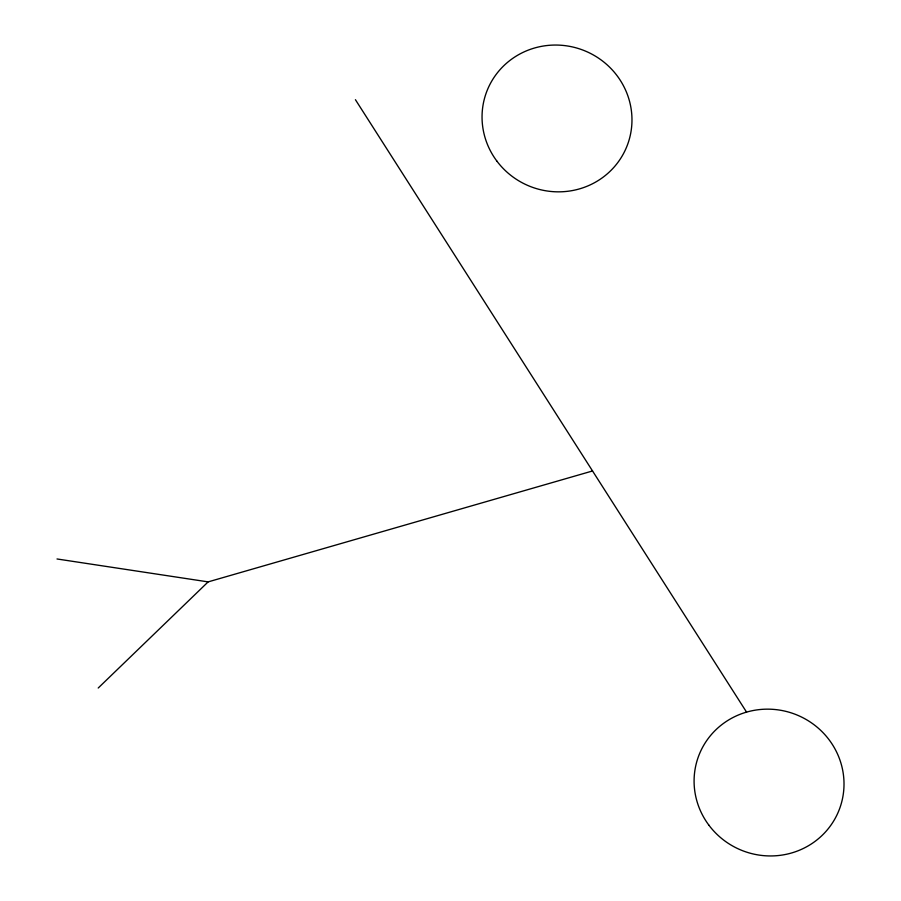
<?xml version="1.0" encoding="UTF-8"?>
<svg xmlns="http://www.w3.org/2000/svg" width="901" height="901" viewBox="0 0 901 901"><rect width="100%" height="100%" fill="white"/><g stroke="black" fill="none" stroke-linecap="round" stroke-linejoin="round"><path stroke-width="1.35" d="M98.209 688.026L208.142 581.888L592.543 470.964M57.011 558.969L208.142 581.888M355.422 99.696L746.557 712.117M496.789 160.986A75.245 73.105 21.5 0 0 625.778 148.98A75.245 73.105 21.5 0 0 548.45 45.377A75.245 73.105 21.5 0 0 496.789 160.986M708.828 825.091A75.245 73.105 21.5 0 0 837.817 813.085A75.245 73.105 21.5 0 0 760.5 709.481A75.245 73.105 21.5 0 0 708.828 825.091"/></g></svg>
